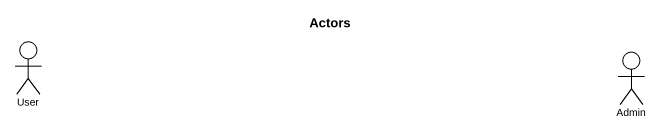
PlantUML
@startuml
title Actors
actor User
actor Admin
@enduml
